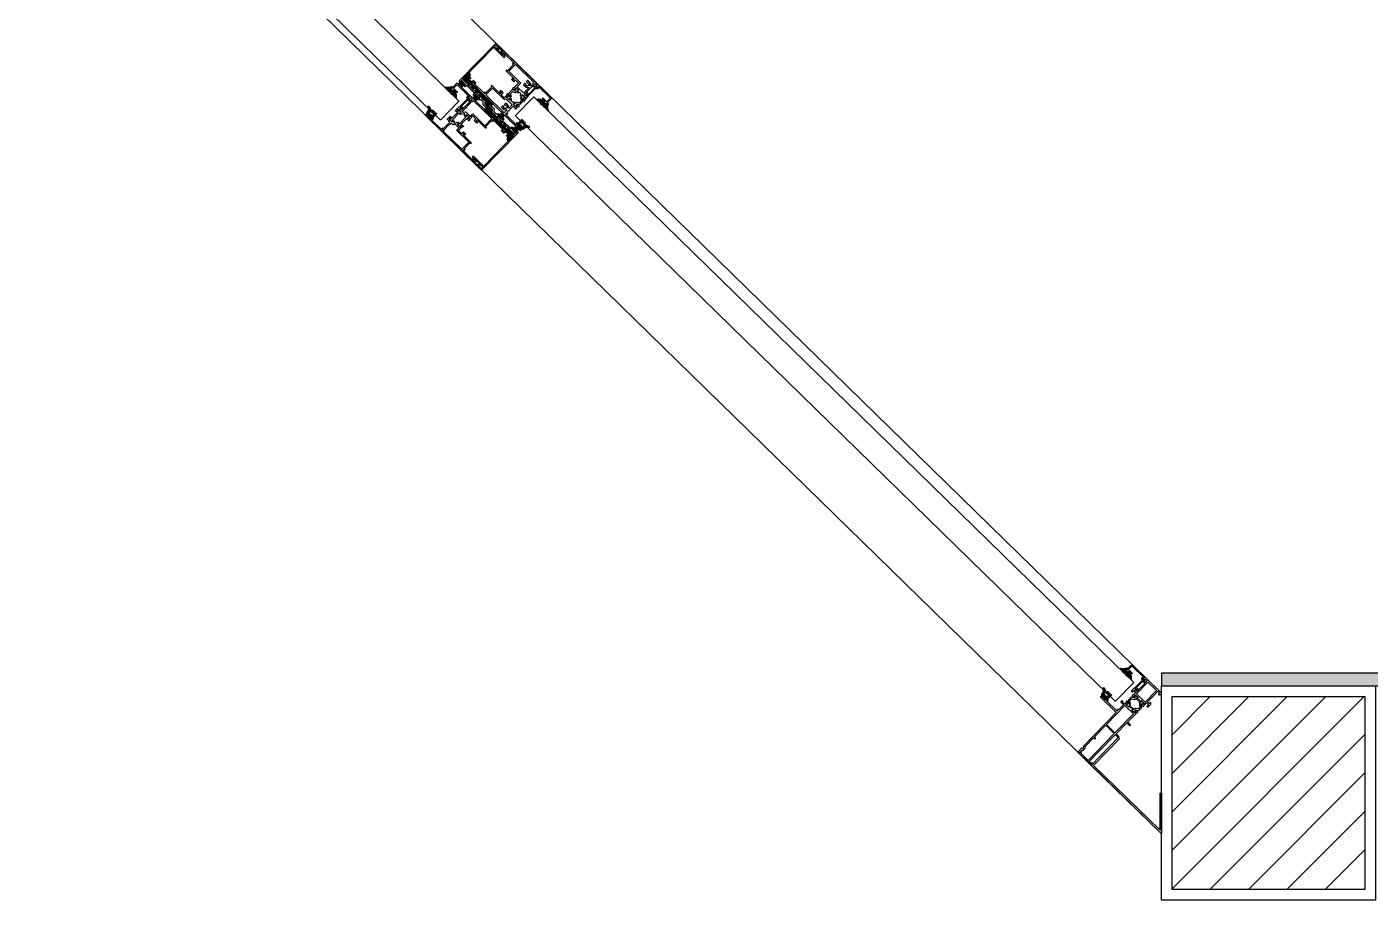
# Model space of a CAD drawing. Extents: x 58467 to 79089, y -33726 to -17391.
# Drawn here: x 75540.6 to 75697.5, y -20976.1 to -20874.1 of the extents above; entities that cross this region are included whole.
import ezdxf

# ---------------------------------------------------------------- set-up
doc = ezdxf.new("R2010")
doc.units = 0
doc.header["$LTSCALE"] = 100
doc.linetypes.add('DOT', pattern=[0.25, 0, -0.25])
doc.linetypes.add('HIDDEN2', pattern=[0.1875, 0.125, -0.0625])
for name, color, linetype in [('BA_elev3', 8, 'Continuous'), ('BA_glass', 1, 'Continuous'), ('BA_hatch', 137, 'Continuous'), ('BA_mat_mortar', 145, 'Continuous'), ('BA_str_steel', 72, 'Continuous'), ('BA_trace_down-str', 214, 'HIDDEN2')]:
    doc.layers.add(name, color=color, linetype=linetype)

# ---------------------------------------------------------------- blocks, each defined once
blk = doc.blocks.new('6. kat kolonlar pl.')
at = {"layer": 'BA_hatch'}
h = blk.add_hatch(dxfattribs=at)
h.set_pattern_fill('ANSI31', color=256, style=0)
h.set_pattern_definition([(45, (-38799.1775, 37417.1898), (-2.24506403, 2.24506403), [])])
h.paths.add_polyline_path([(1.25, 23.75), (23.75, 23.75), (23.75, 1.25), (1.25, 1.25)])
at = {"layer": 'BA_str_steel'}
for points in [[(0, 25), (25, 25), (25, 0), (0, 0)], [(1.25, 23.75), (23.75, 23.75), (23.75, 1.25), (1.25, 1.25)]]:
    blk.add_lwpolyline(points, close=True, dxfattribs=at)
blk = doc.blocks.new('ACS_AKS122TF2002', base_point=(-434.6, 323.9))
at = {"color": 0, "linetype": 'Continuous'}
for points in [[(-367.599543, 347.090231), (-424.569809, 346.782182, 0.250708), (-424.827988, 346.632187), (-425.421871, 345.603552, -0.290882), (-425.681678, 345.453552), (-427.635264, 345.451876, -0.593545), (-427.895071, 345.901876), (-427.570004, 346.464909, 0.59484), (-427.744294, 346.764906), (-434.599537, 346.726616), (-434.599537, 345.726633, 0.456047), (-434.399537, 345.526633), (-433.399537, 345.526633, -0.389812), (-433.099537, 345.226633), (-433.099537, 344.226633, -0.441342), (-433.399537, 343.926633), (-434.399537, 343.926633, 0.378527), (-434.599537, 343.726633), (-434.599537, 323.9), (-431.599537, 323.9), (-431.599537, 325.4), (-433.099537, 325.4), (-433.099537, 328.543399, -0.412352), (-432.950491, 328.693396), (-416.694654, 328.796805), (-416.39081, 329.100649), (-416.090807, 328.800646), (-387.800809, 328.980608, -0.448015), (-387.599537, 328.780612), (-387.599537, 323.9), (-386.299537, 323.9), (-386.299537, 328.791426, -0.425607), (-386.100809, 328.991422), (-367.599543, 329.109115), (-367.599543, 324.2, 0.413911), (-367.299543, 323.9), (-366.599546, 323.9, 0.413925), (-366.299546, 324.2), (-366.299546, 328.6, -0.414502), (-365.999546, 328.9), (-359.799534, 328.9), (-359.499531, 329.200003), (-359.199528, 328.9), (-358.299534, 328.9), (-357.999531, 329.200003), (-357.699528, 328.9), (-352.299537, 328.9), (-352.299537, 329.100304), (-350.975803, 329.100304, -0.214854), (-350.79608, 328.988052, 0.25331), (-350.629102, 328.837767), (-349.202143, 328.318396, 0.548619), (-348.800678, 328.626451), (-349.026758, 331.210557), (-349.354588, 331.538386, 0.519427), (-349.689194, 331.448729), (-349.725522, 331.313152, -0.188805), (-349.866943, 331.171731), (-351.999537, 330.600304), (-352.199537, 330.600304, -0.649873), (-352.379537, 331.140304, 0.236068), (-352.299537, 331.300304), (-352.299537, 335.200304, -0.535184), (-351.999537, 335.500304), (-351.699537, 335.500304), (-350.103739, 334.526225, 0.577016), (-349.799537, 334.696935), (-349.799537, 336.122518, 0.289496), (-350.278527, 336.976069), (-351.372667, 337.643935, -0.531001), (-351.372667, 338.156065), (-350.278527, 338.823931, 0.277765), (-349.799537, 339.677482), (-349.799537, 341.103065, 0.578538), (-350.103739, 341.273775), (-351.699537, 340.299696), (-351.999537, 340.299696, -0.41362), (-352.299537, 340.599696), (-352.299537, 344.499696, 0.23639), (-352.379537, 344.659696, -0.802701), (-352.199537, 345.199696), (-351.999537, 345.199696), (-349.866943, 344.628269, -0.210853), (-349.689194, 344.351271, 0.587739), (-349.354588, 344.261614), (-349.026758, 344.589443), (-348.800678, 347.173549, 0.549503), (-349.202143, 347.481604), (-350.629102, 346.962233, 0.246021), (-350.79608, 346.811948, -0.316037), (-350.975803, 346.699696), (-352.299537, 346.699696), (-352.299537, 346.9), (-353.500105, 346.9), (-353.500105, 350.4), (-352.600105, 350.4, 0.414471), (-352.300105, 350.7, 0.097579), (-352.340297, 350.969615), (-352.790852, 351.75, 0.188389), (-353.05066, 351.9), (-354.600102, 351.9, 0.413959), (-354.900102, 351.6), (-354.901364, 347.457478, -0.4748), (-355.195809, 347.15753), (-363.499443, 347.113026), (-363.499116, 348.118819, 0.321127), (-363.799116, 348.418819), (-364.199116, 348.418819, 0.397173), (-364.499116, 348.118819), (-364.499544, 347.107598), (-365.799542, 347.1), (-365.799537, 365.6), (-364.499543, 365.6), (-364.499543, 364.4, 0.534724), (-364.199543, 364.1), (-363.799543, 364.1, 0.413923), (-363.499543, 364.4), (-363.499543, 367.7, 0.33354), (-363.799543, 368), (-364.199543, 368, 0.414505), (-364.499543, 367.7), (-364.499543, 366.8), (-365.999537, 366.8), (-365.999537, 372.7), (-364.499543, 372.7), (-364.499543, 371.8, 0.413911), (-364.199543, 371.5), (-363.799543, 371.5, 0.333135), (-363.499543, 371.8), (-363.499543, 373.6, 0.414517), (-363.799543, 373.9), (-367.299537, 373.9, 0.414511), (-367.599537, 373.6), (-367.599543, 347.090231)], [(-407.499537, 345.073667), (-387.599537, 345.181669), (-387.599537, 330.781925), (-432.799537, 330.494393), (-432.799537, 342.001774, -0.30478), (-432.612037, 342.279881, 0.309046), (-431.299537, 344.226633), (-431.299537, 344.626616, -0.498256), (-430.999537, 344.926616), (-430.1009, 344.925815, -0.408078), (-429.660974, 344.662612, 0.470626), (-428.573347, 343.651876), (-424.636694, 343.653552, 0.255993), (-423.662677, 344.682449, -0.323716), (-423.204063, 344.989538), (-408.599537, 345.067697), (-408.599537, 343.26768, 0.536765), (-408.399537, 343.06768), (-407.699537, 343.06768, 0.370779), (-407.499537, 343.26768), (-407.499537, 345.073667)], [(-323.399692, 346.903812), (-332.099689, 346.903812), (-332.099689, 349.903812), (-330.399689, 349.903812, 0.414214), (-330.099689, 350.203812), (-330.099689, 350.766495, 0.238131), (-330.221569, 351.007893), (-331.351393, 351.841551, 0.160274), (-331.529513, 351.900152), (-335.799655, 351.900152, 0.414214), (-336.299655, 351.400152), (-336.299655, 350.400152), (-333.599689, 350.400152), (-333.599689, 347.200152, -0.414214), (-333.899689, 346.900152), (-336.299689, 346.900152), (-336.299689, 346.699848), (-337.623423, 346.699848, -0.286634), (-337.803146, 346.8121, 0.194273), (-337.970124, 346.962385), (-339.397083, 347.481756, 0.548619), (-339.798547, 347.173701), (-339.572467, 344.589596), (-339.244638, 344.261766, 0.57735), (-338.910031, 344.351424), (-338.873704, 344.487, -0.267949), (-338.732283, 344.628421), (-336.599689, 345.199848), (-336.399689, 345.199848, -0.720759), (-336.219689, 344.659848, 0.236068), (-336.299689, 344.499848), (-336.299689, 340.599848, -0.414214), (-336.599689, 340.299848), (-336.899689, 340.299848), (-338.495487, 341.273927, 0.585524), (-338.799689, 341.103217), (-338.799689, 339.677634, 0.261413), (-338.320699, 338.824083), (-337.226559, 338.156217, -0.561174), (-337.226559, 337.644087), (-338.320699, 336.976221, 0.261413), (-338.799689, 336.122671), (-338.799689, 334.697087, 0.585524), (-338.495487, 334.526377), (-336.899689, 335.500456), (-336.599689, 335.500456, -0.414214), (-336.299689, 335.200456), (-336.299689, 331.300456, 0.236068), (-336.219689, 331.140456, -0.720759), (-336.399689, 330.600456), (-336.599689, 330.600456), (-338.732283, 331.171883, -0.267949), (-338.873704, 331.313305), (-338.910031, 331.448881, 0.57735), (-339.244638, 331.538538), (-339.572467, 331.210709), (-339.798547, 328.626603, 0.548619), (-339.397083, 328.318549), (-337.970124, 328.837919, 0.194273), (-337.803146, 328.988205, -0.286634), (-337.623423, 329.100456), (-336.299689, 329.100456), (-336.299689, 328.900152), (-333.899689, 328.900152, -0.414214), (-333.599689, 328.600152), (-333.599689, 325.400152), (-336.299655, 325.400152), (-336.299655, 324.400152, 0.414214), (-335.799655, 323.900152), (-331.529513, 323.900152, 0.160274), (-331.351393, 323.958753), (-330.221569, 324.792411, 0.238131), (-330.099689, 325.03381), (-330.099689, 325.596492, 0.414214), (-330.399689, 325.896492), (-332.099689, 325.896492), (-332.099689, 328.896492), (-323.399692, 328.896492), (-323.099689, 329.196495), (-322.799686, 328.896492), (-314.099689, 328.896492), (-314.099689, 325.896492), (-315.799689, 325.896492, 0.414214), (-316.099689, 325.596492), (-316.099689, 325.03381, 0.238131), (-315.977809, 324.792411), (-314.847985, 323.958753, 0.160274), (-314.669865, 323.900152), (-312.899689, 323.900152, 0.414214), (-312.599689, 324.200152), (-312.599689, 351.600152, 0.414214), (-312.899689, 351.900152), (-314.669865, 351.900152, 0.160274), (-314.847985, 351.841551), (-315.977809, 351.007893, 0.238131), (-316.099689, 350.766495), (-316.099689, 350.203812, 0.414214), (-315.799689, 349.903812), (-314.099689, 349.903812), (-314.099689, 346.903812), (-322.799686, 346.903812), (-323.099689, 346.603809), (-323.399692, 346.903812)]]:
    blk.add_lwpolyline(points, format="xyb", close=True, dxfattribs=at)
for points in [[(-386.299537, 330.790194), (-386.299537, 345.188724), (-354.199537, 345.362939), (-354.199537, 330.994393), (-386.299537, 330.790194)], [(-334.199689, 345.003812), (-314.499689, 345.003812), (-314.499689, 330.796492), (-334.199689, 330.796492), (-334.199689, 345.003812)]]:
    blk.add_lwpolyline(points, close=True, dxfattribs=at)
at = {"color": 4, "linetype": 'Continuous'}
for points in [[(-341.999689, 346.899848), (-346.599689, 346.899848, 0.258618), (-346.938908, 346.711816), (-348.918464, 343.543864, -0.258618), (-349.088074, 343.449848), (-349.13174, 343.449848, -0.131652), (-349.73174, 343.610618), (-350.499689, 344.053993), (-351.483009, 344.621713, 0.131652), (-351.588009, 344.649848), (-351.899689, 344.649848, 0.414214), (-352.299689, 344.249848), (-352.299689, 340.849848, 0.414214), (-351.899689, 340.449848), (-351.588009, 340.449848, 0.131652), (-351.483009, 340.477983), (-350.499689, 341.045703), (-349.73174, 341.489079, -0.131652), (-349.13174, 341.649848), (-348.533765, 341.649848, 0.258618), (-347.685717, 342.119929), (-345.941152, 344.911816, -0.258618), (-345.601933, 345.099848), (-342.997445, 345.099848, -0.258618), (-342.658226, 344.911816), (-340.913661, 342.119929, 0.258618), (-340.065613, 341.649848), (-339.467638, 341.649848, -0.131652), (-338.867638, 341.489079), (-338.106869, 341.049848), (-337.116369, 340.477983, 0.131652), (-337.011369, 340.449848), (-336.699689, 340.449848, 0.414214), (-336.299689, 340.849848), (-336.299689, 344.249848, 0.414214), (-336.699689, 344.649848), (-337.011369, 344.649848, 0.131652), (-337.116369, 344.621713), (-338.106869, 344.049848), (-338.867638, 343.610618, -0.131652), (-339.467638, 343.449848), (-339.511304, 343.449848, -0.258618), (-339.680914, 343.543864), (-341.66047, 346.711816, 0.258618), (-341.999689, 346.899848)], [(-346.599689, 328.900456), (-341.999689, 328.900456, 0.258618), (-341.66047, 329.088489), (-339.680914, 332.25644, -0.258618), (-339.511304, 332.350456), (-339.467638, 332.350456, -0.131652), (-338.867638, 332.189687), (-338.106869, 331.750456), (-337.116369, 331.178591, 0.131652), (-337.011369, 331.150456), (-336.699689, 331.150456, 0.414214), (-336.299689, 331.550456), (-336.299689, 334.950456, 0.414214), (-336.699689, 335.350456), (-337.011369, 335.350456, 0.131652), (-337.116369, 335.322322), (-338.106869, 334.750456), (-338.867638, 334.311226, -0.131652), (-339.467638, 334.150456), (-340.065613, 334.150456, 0.258618), (-340.913661, 333.680376), (-342.658226, 330.888489, -0.258618), (-342.997445, 330.700456), (-345.601933, 330.700456, -0.258618), (-345.941152, 330.888489), (-347.685717, 333.680376, 0.258618), (-348.533765, 334.150456), (-349.13174, 334.150456, -0.131652), (-349.73174, 334.311226), (-350.499689, 334.754602), (-351.483009, 335.322322, 0.131652), (-351.588009, 335.350456), (-351.899689, 335.350456, 0.414214), (-352.299689, 334.950456), (-352.299689, 331.550456, 0.414214), (-351.899689, 331.150456), (-351.588009, 331.150456, 0.131652), (-351.483009, 331.178591), (-350.499689, 331.746311), (-349.73174, 332.189687, -0.131652), (-349.13174, 332.350456), (-349.088074, 332.350456, -0.258618), (-348.918464, 332.25644), (-346.938908, 329.088489, 0.258618), (-346.599689, 328.900456)]]:
    blk.add_lwpolyline(points, format="xyb", close=True, dxfattribs=at)
blk = doc.blocks.new('ACS_22G10', base_point=(-49.058027, -1.278577))
at = {"color": 0, "linetype": 'Continuous'}
blk.add_lwpolyline([(-40.226212, 22.516021, -0.414214), (-40.726662, 23.016471), (-40.726662, 25.018271, -0.414214), (-40.226212, 25.518721), (-30.418432, 25.518721), (-30.418432, 3.498923), (-31.619512, 3.498923), (-31.619512, 4.099463), (-33.270996, 4.099463, 0.414214), (-34.071716, 3.298743), (-34.071716, 1.17049), (-34.998317, -0.718899, -0.286158), (-35.896157, -1.278577), (-36.152082, -1.278577, -0.554903), (-36.331681, -0.990577), (-35.272796, 1.17049), (-35.272796, 2.024392), (-46.679772, 2.024392), (-46.679772, -0.778127, -0.677278), (-47.542848, -1.123022), (-48.920204, 0.325145, -0.659156), (-48.557577, 1.17049), (-47.880852, 1.17049), (-47.880852, 2.725022, -0.414214), (-47.380402, 3.225472), (-35.271455, 3.225472, -0.424978), (-33.270996, 5.300543), (-31.619512, 5.300543), (-31.804167, 22.658191, 0.405929), (-33.278814, 24.143334), (-37.904124, 24.315214), (-37.904124, 18.011972, -0.414214), (-38.404574, 17.511522), (-38.604754, 17.511522, -0.414214), (-39.105204, 18.011972), (-39.105204, 22.516021), (-40.226212, 22.516021)], format="xyb", close=True, dxfattribs=at)
blk = doc.blocks.new('ACS_01-2013', base_point=(13.535894, 5.687865))
at = {"color": 1, "linetype": 'Continuous'}
for p, q in [((9.890581, 2.042552), (9.193674, 1.345646)), ((9.277751, 2.00753), (13.634693, -2.349412)), ((10.39728, 6.791892), (9.593015, 5.987627)), ((9.634774, 5.893148), (14.121531, 1.406391)), ((9.855354, 12.036529), (16.204018, 5.687865)), ((10.766899, 0.79755), (9.924391, -0.044958)), ((10.994191, 11.631443), (10.266788, 10.904041)), ((11.201867, 5.475158), (10.416584, 4.689876)), ((11.997326, 10.513259), (10.792991, 9.308923)), ((14.162784, 2.072115), (10.805772, -1.284897)), ((10.921401, 8.849162), (14.082698, 5.687865)), ((13.420018, 5.57199), (11.148942, 3.300914)), ((13.09085, 9.485462), (11.217376, 7.611988)), ((11.473068, 6.176175), (13.420018, 4.229224)), ((14.275484, 8.548776), (11.525062, 5.798354)), ((11.545556, 1.861046), (13.997749, -0.591148)), ((13.420018, 3.450669), (11.581979, 1.61263)), ((15.554031, 7.706002), (13.535894, 5.687865)), ((16.362646, 6.393296), (15.657214, 5.687865)), ((13.36188, -2.97143), (10.177552, -6.155758)), ((10.22581, -5.30449), (10.987976, -6.066656)), ((10.751426, -3.708785), (12.044143, -5.001502)), ((14.022648, -0.189342), (10.794923, -3.417066)), ((11.025476, -1.861515), (12.931111, -3.76715))]:
    blk.add_line(p, q, dxfattribs=at)
blk.add_lwpolyline([(10.28759, 4.873656, -0.17683), (11.621382, 0.196334, -0.705809), (11.258072, 0.096064), (10.598231, 1.03844), (10.146593, 1.850019, 0.221584), (9.817621, 2.058003, 1), (9.352649, 1.206402), (9.707387, 0.388573, 0.058863), (10.150828, -0.389311), (10.256548, -0.530392), (10.58239, -0.981447, -0.323058), (10.823479, -3.125001, -0.11033), (10.092952, -5.55513, 0.83146), (10.847902, -6.185005, 0.15171), (13.945549, -1.433534), (14.173777, 2.24951), (14.208007, 2.574025), (13.420018, 2.574025), (13.420018, 3.350829), (13.420018, 5.687865), (16.37426, 5.687865, 0.250819), (15.670281, 7.637023, -0.095737), (10.650017, 12.063231, 0.20561), (10.478939, 12.235595, 1), (9.989006, 11.617858, -0.066584), (11.545322, 5.637241, -0.771915), (11.185628, 5.494556), (10.610905, 6.276738), (10.31947, 6.979529, 0.317302), (9.84133, 7.198798, 0.537173), (9.456817, 6.295764), (9.667604, 5.818872), (10.28759, 4.873656)], format="xyb", close=True, dxfattribs=at)
blk = doc.blocks.new('ACS_01-2027', base_point=(66.605031, -18.829146))
at = {"color": 1, "linetype": 'Continuous'}
for p, q in [((59.615673, -14.354967), (67.527684, -22.266978)), ((60.45367, -14.373906), (59.724488, -15.103087)), ((61.443461, -15.505435), (60.309131, -16.639764)), ((60.145872, -23.166984), (59.60565, -23.707206)), ((59.605672, -20.708927), (60.563729, -21.666984)), ((59.614511, -21.525742), (59.6262, -21.555233)), ((60.724564, -20.466972), (59.628361, -21.563176)), ((59.942409, -23.166984), (60.15519, -23.379765)), ((60.15519, -23.379765), (63.842403, -27.066978)), ((62.766717, -24.788781), (60.488519, -27.066978)), ((60.521086, -25.866981), (61.721083, -27.066978)), ((62.457999, -22.976177), (60.97468, -24.459497)), ((62.457999, -20.854857), (61.057999, -22.254857)), ((61.057999, -22.161254), (62.457999, -23.561254)), ((61.060234, -17.920848), (62.864647, -19.725261)), ((64.009706, -17.18183), (61.063277, -20.128259)), ((61.063277, -20.045212), (62.457999, -21.439934)), ((62.624608, -16.445608), (61.06333, -18.006886)), ((64.545396, -25.131421), (62.609839, -27.066978)), ((65.638967, -17.673889), (63.9944, -19.318457)), ((64.17271, -25.275965), (65.963723, -27.066978)), ((66.605031, -25.193107), (64.73116, -27.066978)), ((64.86809, -17.486063), (66.605031, -19.223005)), ((66.605031, -23.071786), (65.077625, -24.599193)), ((66.605031, -18.829146), (65.180814, -20.253363)), ((65.226263, -24.208198), (65.619437, -24.601372)), ((66.605031, -20.950466), (65.257999, -22.297498)), ((65.257999, -22.118614), (66.605031, -23.465645)), ((65.619437, -24.601372), (66.605031, -25.586966)), ((67.407713, -18.026464), (66.617199, -18.816978)), ((67.006364, -23.866978), (67.146289, -24.006903)), ((67.93116, -23.866978), (67.13116, -24.666978)), ((67.146289, -24.006903), (68.506395, -25.367009)), ((68.167865, -21.508952), (67.409839, -22.266978)), ((68.029966, -20.647939), (68.034663, -20.652637)), ((68.034663, -20.652637), (68.625179, -21.243153)), ((68.593038, -21.08378), (68.167865, -21.508952)), ((68.949053, -22.849084), (68.431863, -23.366275)), ((68.452924, -23.192218), (68.881339, -23.620633))]:
    blk.add_line(p, q, dxfattribs=at)
for points in [[(68.262834, -20.647939), (67.805031, -20.647939), (67.805031, -21.466978), (66.955031, -21.466978, -0.414213), (66.605031, -21.116978), (66.605031, -18.816978), (67.805031, -18.816978, 0.223701), (67.153444, -17.827116, -0.265215), (59.973279, -13.634874, 0.905546), (59.605031, -13.705298, 0.173845), (60.705735, -17.245454, -0.228818), (61.063277, -18.011776), (61.063277, -20.166972, -0.378772), (60.763277, -20.466972), (59.805669, -20.466972, 0.388683), (59.605672, -20.666969), (59.605672, -21.466972), (59.606728, -21.481465, 0.412414), (59.805669, -21.666984), (60.757999, -21.666984, -0.443163), (61.057999, -21.966984), (61.057999, -22.866984, -0.383221), (60.757999, -23.166984), (59.805654, -23.166984), (59.791165, -23.168041, 0.369683), (59.605657, -23.366966), (59.605641, -24.166969), (59.606691, -24.18146, 0.423158), (59.805638, -24.366981), (60.757999, -24.366981, -0.414214), (61.057999, -24.666981), (61.057999, -25.566981, -0.414214), (60.757999, -25.866981), (59.805455, -25.866981, 0.388108), (59.605458, -26.066765), (59.604604, -26.866768), (59.605639, -26.881267, 0.411288), (59.804601, -27.066978), (66.405031, -27.066978, 0.443776), (66.605031, -26.866978), (66.605031, -25.016978, -0.39879), (66.955031, -24.666978), (67.805031, -24.666978), (67.805031, -25.486017), (68.262834, -25.486017, 0.344208), (68.545212, -25.287323), (68.953127, -23.264672, 0.072393), (68.972863, -23.066978, 0.064578), (68.953127, -22.869285), (68.545212, -20.846634, 0.335917), (68.262834, -20.647939)], [(64.847949, -24.901745, -0.198912), (63.857999, -25.311796, -0.414214), (62.457999, -23.911796), (62.457999, -20.711796, -0.414214), (63.857999, -19.311796, -0.414214), (65.257999, -20.711796), (65.257999, -23.911796, -0.198912), (64.847949, -24.901745)], [(68.296331, -22.334823, -0.173175), (68.4004, -22.50767), (68.460902, -23.00767, -0.099832), (68.460902, -23.126286), (68.4004, -23.626286, -0.357057), (68.106321, -23.866978), (66.905031, -23.866978, -0.414214), (66.605031, -23.566978), (66.605031, -22.566978, -0.414214), (66.905031, -22.266978), (68.106321, -22.266978, -0.173175), (68.296331, -22.334823)]]:
    blk.add_lwpolyline(points, format="xyb", close=True, dxfattribs=at)
blk.add_lwpolyline([(59.60774, -24.195951), (59.664212, -24.308395), (59.642857, -24.283192), (59.60774, -24.195951)], close=True, dxfattribs=at)
blk = doc.blocks.new('ACS_AKS129A02', base_point=(42.999401, 0))
at = {"color": 0, "linetype": 'Continuous'}
blk.add_lwpolyline([(-20.591848, -4.961836), (42.999401, -4.961836), (42.999401, 0), (41.999401, 0, 0.414214), (41.499401, -0.5), (41.499401, -3.461836), (39.149401, -3.461836, -0.414214), (38.899401, -3.211836), (38.899401, 11.150004, -0.414214), (39.149401, 11.400004), (39.679786, 11.400004, 0.57735), (39.939593, 11.850004), (38.632414, 14.114106, 0.767327), (37.699401, 13.864106), (37.699401, -3.211836, -0.414214), (37.449401, -3.461836), (-13.800599, -3.461836), (-13.800599, -2.905712, 0.414214), (-14.300599, -2.405712), (-14.7873, -2.405712), (-14.7873, -3.461836), (-16.341848, -3.461836), (-16.341848, 2.258041), (-14.7873, 2.258041), (-14.7873, 1.005413), (-14.300599, 1.005413, 0.414214), (-13.800599, 1.505413), (-13.800599, 3.690785), (-16.341848, 3.690785), (-16.341848, 27.483753), (-13.800599, 27.483753), (-13.800599, 29.239878, 0.414214), (-14.300599, 29.739878), (-14.7873, 29.739878), (-14.7873, 28.683753), (-16.341848, 28.683753), (-16.341848, 34.403631), (-14.7873, 34.403631), (-14.7873, 33.151003), (-14.300599, 33.151003, 0.414214), (-13.800599, 33.651003), (-13.800599, 35.703631), (-17.727463, 35.703631), (-19.180853, 36.92319), (-19.7, 45.74231, 1), (-21, 45.74231), (-21, 36.435673, 0.221692), (-20.642794, 35.669634), (-18.706089, 34.044518, -0.221692), (-18.348883, 33.278479), (-18.348883, 31.843695), (-18.04888, 31.543692), (-18.348883, 31.243689), (-18.348883, 29.855232), (-20.413245, 28.122997, 0.221692), (-20.591848, 27.739978), (-20.591848, 26.957884, 0.414214), (-19.591848, 25.957884), (-19.391848, 25.957884), (-19.391848, 27.307884), (-18.141848, 27.307884), (-18.141848, 23.807887), (-17.841845, 23.507884), (-18.141848, 23.207881), (-18.141848, 20.307884), (-19.391848, 20.307884), (-19.391848, 21.657884), (-19.591848, 21.657884, 0.414214), (-20.591848, 20.657884), (-20.591848, 18.807884), (-18.141848, 18.807884), (-18.141848, 5.038164), (-20.591848, 5.038164), (-20.591848, 3.188164, 0.414214), (-19.591848, 2.188164), (-19.391848, 2.188164), (-19.391848, 3.538164), (-18.141848, 3.538164), (-18.141848, -3.461836), (-19.391848, -3.461836), (-19.391848, -2.111836), (-19.591848, -2.111836, 0.414214), (-20.591848, -3.111836), (-20.591848, -4.961836)], format="xyb", close=True, dxfattribs=at)
blk = doc.blocks.new('ACS_01-2151', base_point=(-129.339003, 26.6))
at = {"color": 1, "linetype": 'Continuous'}
for p, q in [((-128.014118, 69.975912), (-129.338316, 71.30011)), ((-129.251837, 69.776882), (-128.062933, 70.965785)), ((-125.924993, 65.765467), (-129.209124, 69.049597)), ((-129.134163, 67.773235), (-127.962978, 68.94442)), ((-126.362055, 70.445169), (-128.387699, 72.470813)), ((-128.377513, 66.408565), (-125.970261, 68.815817)), ((-127.630084, 71.398634), (-127.079363, 71.949356)), ((-123.803673, 65.765467), (-127.225903, 69.187696)), ((-126.899291, 65.765467), (-121.907035, 70.757722)), ((-126.806005, 70.101394), (-126.36131, 70.546088)), ((-121.907035, 65.990149), (-125.037328, 69.120442)), ((-124.292829, 70.497263), (-124.872504, 71.076939)), ((-124.77797, 65.765467), (-121.907035, 68.636402)), ((-123.459247, 71.785002), (-124.125503, 72.451258)), ((-123.731786, 73.175612), (-123.000884, 73.906515)), ((-123.707035, 64.715082), (-121.907035, 66.515082)), ((-121.907035, 63.868829), (-123.707035, 65.668829)), ((-121.907035, 68.11147), (-123.485685, 69.69012)), ((-121.907035, 72.35411), (-123.31463, 73.761705)), ((-121.907035, 70.23279), (-123.023498, 71.349253)), ((-122.92106, 71.865018), (-121.907035, 72.879043)), ((-126.255319, 55.802837), (-124.512566, 57.54559)), ((-124.986718, 54.22059), (-126.255319, 55.489191)), ((-126.255319, 49.438876), (-124.798605, 50.89559)), ((-124.700659, 47.570569), (-126.255319, 49.12523)), ((-121.907035, 53.262227), (-126.190397, 57.54559)), ((-124.300669, 59.898502), (-126.129336, 61.727169)), ((-126.002285, 47.57059), (-121.907035, 51.665839)), ((-125.986451, 62.435665), (-124.987487, 63.43463)), ((-125.944999, 60.355797), (-121.907035, 64.393761)), ((-121.907035, 46.898266), (-125.904358, 50.89559)), ((-121.907035, 59.626188), (-125.773321, 63.492474)), ((-125.716246, 54.22059), (-121.907035, 58.0298)), ((-125.100013, 59.079463), (-124.987487, 59.191989)), ((-124.280974, 59.898502), (-121.907035, 62.272441)), ((-124.092261, 47.359293), (-121.907035, 49.544519)), ((-121.907035, 55.383548), (-124.069077, 57.54559)), ((-121.907035, 49.019587), (-124.038952, 51.151503)), ((-123.946099, 53.869416), (-121.907035, 55.90848)), ((-121.907035, 61.747509), (-123.707035, 63.547509)), ((-123.707035, 58.351121), (-121.907035, 60.151121)), ((-121.907035, 57.504868), (-123.707035, 59.304868)), ((-123.707035, 51.98716), (-121.907035, 53.78716)), ((-121.907035, 51.140907), (-123.707035, 52.940907)), ((-126.255319, 40.953594), (-121.907035, 45.301878)), ((-126.255319, 43.074915), (-125.084644, 44.24559)), ((-124.347941, 40.853891), (-126.255319, 42.761269)), ((-126.255319, 34.589633), (-121.907035, 38.937917)), ((-126.255319, 36.710954), (-125.370683, 37.59559)), ((-121.907035, 32.049024), (-126.255319, 36.397308)), ((-125.731953, 33.752621), (-126.255319, 34.275987)), ((-121.907035, 40.534305), (-125.61832, 44.24559)), ((-121.907035, 34.170344), (-125.332281, 37.59559)), ((-124.971011, 33.752621), (-121.907035, 36.816597)), ((-124.328079, 30.152912), (-121.907035, 32.573956)), ((-124.268358, 40.819235), (-121.907035, 43.180558)), ((-121.907035, 42.655626), (-123.902752, 44.651343)), ((-121.907035, 36.291664), (-123.796821, 38.181451)), ((-121.907035, 38.412985), (-123.773734, 40.279683)), ((-121.907035, 44.776946), (-123.707055, 46.576966)), ((-123.707035, 45.623199), (-121.907035, 47.423199)), ((-123.707035, 39.259238), (-121.907035, 41.059238)), ((-123.707035, 32.895277), (-121.907035, 34.695277)), ((-125.823595, 29.601623), (-126.074661, 29.852689)), ((-125.999675, 28.481317), (-125.326522, 29.154469)), ((-125.904151, 30.69816), (-124.987487, 31.614825)), ((-125.31965, 29.097678), (-125.823595, 29.601623)), ((-125.277166, 26.933873), (-125.791279, 27.447987)), ((-124.253564, 30.152912), (-125.711302, 31.61065)), ((-125.425798, 26.933873), (-124.987487, 27.372184)), ((-123.961631, 27.739659), (-124.774885, 28.552912)), ((-124.606759, 27.752912), (-123.806759, 28.552912)), ((-122.821972, 26.6), (-123.720289, 27.498316)), ((-118.579332, 26.6), (-123.707035, 31.727703)), ((-123.638351, 26.6), (-120.126514, 30.111836)), ((-123.407035, 28.952636), (-121.907035, 30.452636)), ((-120.700652, 26.6), (-123.407035, 29.306383)), ((-121.51703, 26.6), (-118.005194, 30.111836)), ((-116.458011, 26.6), (-119.969848, 30.111836)), ((-119.39571, 26.6), (-116.098549, 29.897161)), ((-115, 27.263309), (-117.848527, 30.111836)), ((-117.27439, 26.6), (-115.109592, 28.764797)), ((-115.153069, 26.6), (-115, 26.753069))]:
    blk.add_line(p, q, dxfattribs=at)
for points in [[(-126.135583, 29.155219, -0.049792), (-126.155319, 29.352912, -0.049792), (-126.135583, 29.550606), (-125.727668, 31.573257, -0.316566), (-125.44529, 31.771951), (-124.987487, 31.771951), (-124.987487, 30.952912), (-124.057035, 30.952912, 0.414214), (-123.707035, 31.302912), (-123.707035, 33.752621), (-126.255319, 33.752621), (-126.255319, 37.59559), (-124.707035, 37.59559, 0.414214), (-123.707035, 38.59559), (-123.707035, 39.92059, 0.414214), (-124.707035, 40.92059), (-126.255319, 40.92059), (-126.255319, 44.24559), (-124.707035, 44.24559, 0.414214), (-123.707035, 45.24559), (-123.707035, 46.57059, 0.414214), (-124.707035, 47.57059), (-126.255319, 47.57059), (-126.255319, 50.89559), (-124.707035, 50.89559, 0.414214), (-123.707035, 51.89559), (-123.707035, 53.22059, 0.414214), (-124.707035, 54.22059), (-126.255319, 54.22059), (-126.255319, 57.54559), (-123.707035, 57.54559), (-123.707035, 59.548502, 0.414214), (-124.057035, 59.898502), (-124.987487, 59.898502), (-124.987487, 59.079463), (-125.44529, 59.079463, -0.316566), (-125.727668, 59.278157), (-126.135583, 61.300809, -0.099832), (-126.135583, 61.696195), (-125.727668, 63.718846, -0.316566), (-125.44529, 63.917541), (-124.987487, 63.917541), (-124.987487, 63.098502), (-124.057035, 63.098502, 0.414214), (-123.707035, 63.448502), (-123.707035, 65.765467), (-127.611113, 65.765467), (-129.089083, 67.005653), (-129.339003, 71.261067, -0.695885), (-127.142946, 72.070032), (-126.447533, 70.750184, -1), (-127.069419, 70.246936), (-127.632085, 71.402743, 0.724223), (-128.07616, 71.233995), (-127.964085, 68.961348, 0.71096), (-127.513394, 68.820279, -0.079585), (-127.079351, 69.323677, -0.493294), (-126.304313, 69.153515, 0.610896), (-125.044347, 69.108293, -0.493294), (-124.259104, 69.222456, -0.031478), (-124.081732, 69.026515, 0.632814), (-123.641805, 69.129691), (-122.915263, 71.737788, 0.789524), (-123.354003, 71.947666), (-124.290828, 70.499715, -1), (-124.912713, 71.002963), (-123.609161, 73.401216, -0.7174), (-121.907035, 73.233712), (-121.907035, 30.111836), (-117, 30.111836, -0.414214), (-115, 28.111836), (-115, 26.6), (-123.707035, 26.6), (-123.707035, 27.402912, 0.414214), (-124.057035, 27.752912), (-124.987487, 27.752912), (-124.987487, 26.933873), (-125.44529, 26.933873, -0.316566), (-125.727668, 27.132568), (-126.135583, 29.155219)], [(-125.178787, 30.085068, 0.173175), (-125.282856, 29.91222), (-125.343358, 29.41222, 0.099832), (-125.343358, 29.293604), (-125.282856, 28.793604, 0.357057), (-124.988777, 28.552912), (-123.707035, 28.552912, 0.414214), (-123.407035, 28.852912), (-123.407035, 29.852912, 0.414214), (-123.707035, 30.152912), (-124.988777, 30.152912, 0.173175), (-125.178787, 30.085068)]]:
    blk.add_lwpolyline(points, format="xyb", close=True, dxfattribs=at)
blk = doc.blocks.new('ACS_09-2870', base_point=(11.9, -46.4))
at = {"color": 2, "linetype": 'Continuous'}
for p, q in [((16.110044, -41.039179), (11.9, -40.600633)), ((16.110044, -41.541884), (11.9, -41.103338)), ((16.110044, -42.044589), (11.9, -41.606044)), ((16.110044, -42.547295), (11.9, -42.108749)), ((16.110044, -43.05), (11.9, -42.611454)), ((16.110044, -43.05), (11.9, -43.488546)), ((16.110044, -43.05), (11.9, -43.05)), ((16.110044, -43.552705), (11.9, -43.991251)), ((16.110044, -44.055411), (11.9, -44.493956)), ((16.110044, -44.558116), (11.9, -44.996662)), ((16.110044, -45.060821), (11.9, -45.499367))]:
    blk.add_line(p, q, dxfattribs=at)
at = {"color": 1, "linetype": 'Continuous'}
for p, q in [((16.102973, -46.392929), (16.117116, -46.407071)), ((16.110044, -40.036039), (17.060044, -40.986039)), ((17.060044, -40.036039), (16.110044, -40.986039)), ((16.110044, -42.157359), (17.060044, -43.107359)), ((17.060044, -42.157359), (16.110044, -43.107359)), ((16.110044, -44.27868), (17.060044, -45.22868)), ((17.060044, -44.27868), (16.110044, -45.22868))]:
    blk.add_line(p, q, dxfattribs=at)
blk.add_lwpolyline([(16.110044, -46.4), (16.110044, -39.4), (17.060044, -39.4), (17.060044, -46.4), (16.110044, -46.4)], close=True, dxfattribs=at)
blk = doc.blocks.new('ACS_AKS122TV200-', base_point=(-55, 0))
at = {"color": 0, "linetype": 'Continuous'}
for points in [[(-55, 0), (-55, 89.688164, -0.414233), (-54.69998, 89.988164), (-51.2, 89.988164, -0.414233), (-50.9, 89.688143), (-50.9, 87.888164, -0.41425), (-51.200037, 87.588164), (-51.6, 87.588164, -0.41425), (-51.9, 87.888201), (-51.9, 88.788164), (-53.5, 88.788164), (-53.5, 82.888164), (-51.9, 82.888164), (-51.9, 83.788164, -0.414214), (-51.6, 84.088164), (-51.2, 84.088164, -0.414214), (-50.9, 83.788164), (-50.9, 80.488164, -0.414214), (-51.2, 80.188164), (-51.6, 80.188164, -0.414228), (-51.9, 80.488179), (-51.9, 81.688164), (-53.2, 81.688164), (-53.2, 63.188164), (-51.9, 63.188164), (-51.9, 64.388164, -0.414232), (-51.599981, 64.688164), (-51.2, 64.688164, -0.414236), (-50.9, 64.38814), (-50.9, 63.188164), (-39.9, 63.188164), (-39.9, 67.988164), (-38.1, 67.988164), (-38.1, 67.792389), (-36.920949, 67.792389, 0.207897), (-36.555406, 67.951245, -0.118247), (-36.360883, 68.079924), (-35.002606, 68.574296, -0.548619), (-34.601142, 68.266242), (-34.827222, 65.682136), (-35.155051, 65.354307, -0.577498), (-35.48968, 65.44405), (-35.555871, 65.691076), (-37.8, 66.292389), (-38, 66.292389, 0.720843), (-38.179947, 65.752349, -0.236068), (-38.1, 65.592322), (-38.1, 61.692389, 0.414254), (-37.799959, 61.392389), (-37.5, 61.392389), (-35.904202, 62.366468, -0.585524), (-35.6, 62.195758), (-35.6, 60.770174, -0.261427), (-36.079037, 59.916595), (-36.42101, 59.707854, 0.261413), (-36.9, 58.854303), (-36.9, 57.665629, 0.261413), (-36.42101, 56.812078), (-35.47899, 56.237067, -0.261429), (-35, 55.383456), (-35, 53.957933, -0.585524), (-35.304202, 53.787223), (-36.9, 54.761302), (-37.2, 54.761302, 0.414214), (-37.5, 54.461302), (-37.5, 50.561302, -0.236068), (-37.58, 50.401302, 0.720759), (-37.4, 49.861302), (-37.2, 49.861302), (-34.955871, 50.462615), (-34.889658, 50.709726, -0.57735), (-34.555051, 50.799384), (-34.227222, 50.471555), (-34.001142, 47.887449, -0.548619), (-34.402606, 47.579394), (-35.760904, 48.073774, -0.118247), (-35.955421, 48.202461, 0.207886), (-36.320949, 48.361302), (-39.903071, 48.361302), (-39.903071, 43.261302), (-36.903071, 43.261302), (-36.903071, 39.061302), (-38.003071, 39.061302, -1), (-38.003071, 40.061302), (-38.003071, 41.461302), (-39.903071, 41.461302), (-39.903071, 27.141824, -0.414214), (-40.153071, 26.891824), (-40.769945, 26.891824, -0.36397), (-41.016147, 27.098412), (-41.056028, 27.324586, -0.206674), (-40.964468, 27.710282, 0.551703), (-41.153071, 28.200004), (-51.1, 28.200004), (-51.1, 27.094397, -0.414233), (-51.40002, 26.794397), (-51.8, 26.794397, -0.414233), (-52.1, 27.094417), (-52.1, 28.200004), (-53.3, 28.200004), (-53.3, 9.700004), (-52.1, 9.700004), (-52.1, 10.800004, -0.414214), (-51.8, 11.100004), (-51.4, 11.100004, -0.414224), (-51.1, 10.799994), (-51.1, 7.2, -0.414214), (-51.4, 6.9), (-51.95, 6.9, -0.414229), (-52.25, 7.200016), (-52.25, 8.300002), (-53.65, 8.300002), (-53.65, 1.400002), (-52.25, 1.400002), (-52.25, 2.499999, -0.414232), (-51.949981, 2.799999), (-51.4, 2.799999, -0.414225), (-51.1, 2.499987), (-51.1, 0.2, -0.414214), (-51.3, 0), (-55, 0)], [(-20.3, 62.991824), (-1.5, 62.991824), (-1.5, 65.991824), (-3.2, 65.991824, -0.414234), (-3.5, 66.291844), (-3.5, 66.854506, -0.238149), (-3.378103, 67.095917), (-2.248296, 67.929563, -0.160292), (-2.070155, 67.988164), (0, 67.988164), (0, 0), (-3.7, 0, -0.414261), (-3.9, 0.200032), (-3.9, 2.499999, -0.414233), (-3.59998, 2.799999), (-3.05, 2.799999, -0.414251), (-2.75, 2.49996), (-2.75, 1.400002), (-1.35, 1.400002), (-1.35, 8.300002), (-2.75, 8.300002), (-2.75, 7.2, -0.414267), (-3.050055, 6.9), (-3.6, 6.9, -0.414243), (-3.9, 7.20003), (-3.9, 10.800004, -0.414214), (-3.6, 11.100004), (-3.2, 11.100004, -0.414242), (-2.9, 10.799975), (-2.9, 9.700004), (-1.7, 9.700004), (-1.7, 28.200004), (-2.906142, 28.200004), (-2.906142, 27.094397, -0.414268), (-3.206198, 26.794397), (-3.6, 26.794397, -0.414304), (-3.9, 27.09449), (-3.9, 28.200004), (-13.853071, 28.200004, 0.551703), (-14.041674, 27.710282, -0.206736), (-13.950135, 27.324469), (-13.989995, 27.098412, -0.364065), (-14.23628, 26.891824), (-14.846929, 26.891824, -0.414214), (-15.096929, 27.141824), (-15.096929, 41.461302), (-17.003071, 41.461302), (-17.003071, 40.061302, -1), (-17.003071, 39.061302), (-18.103071, 39.061302), (-18.103071, 43.261302), (-15.096929, 43.261302), (-15.096929, 48.361302), (-22.679051, 48.361302, 0.207895), (-23.044591, 48.202448, -0.118247), (-23.239113, 48.073768), (-24.597394, 47.579394, -0.548619), (-24.998858, 47.887449), (-24.772778, 50.471555), (-24.444949, 50.799384, -0.57742), (-24.110332, 50.709686), (-24.074015, 50.57415, 0.268093), (-23.93249, 50.432701), (-21.8, 49.861302), (-21.6, 49.861302, 0.720873), (-21.420072, 50.401356, -0.236068), (-21.5, 50.561392), (-21.5, 54.461302, 0.414306), (-21.800095, 54.761302), (-22.1, 54.761302), (-23.695798, 53.787223, -0.585524), (-24, 53.957933), (-24, 55.383516, -0.356394), (-23.2, 56.363312, 0.356404), (-22.4, 57.343143), (-22.4, 58.304941, 0.261431), (-22.879049, 59.158528), (-24.12101, 59.916624, -0.261424), (-24.6, 60.770216), (-24.6, 62.195758, -0.585555), (-24.295782, 62.366458), (-22.7, 61.392389), (-22.4, 61.392389, 0.414259), (-22.1, 61.692435), (-22.1, 65.709546, 0.843132), (-22.200065, 66.292389), (-22.4, 66.292389), (-24.532594, 65.720962, 0.268049), (-24.674034, 65.579469), (-24.710342, 65.443964, -0.577403), (-25.044971, 65.354329), (-25.372778, 65.682136), (-25.598858, 68.266242, -0.54865), (-25.197367, 68.574286), (-23.839096, 68.079916, -0.118266), (-23.644554, 67.951202, 0.20791), (-23.278968, 67.792389), (-21.7, 67.792389), (-21.7, 67.988164), (-18.929824, 67.988164, -0.160313), (-18.751668, 67.929536), (-17.62188, 67.095905, -0.23815), (-17.5, 66.854484), (-17.5, 66.291824, -0.414214), (-17.8, 65.991824), (-20.3, 65.991824), (-20.3, 62.991824)], [(-53.2, 61.091824), (-53.2, 29.900004), (-41.703071, 29.900004), (-41.703071, 49.76128, -0.414235), (-41.403071, 50.061302), (-40.5, 50.061302, 0.414214), (-39.5, 51.061302), (-39.5, 60.091799, 0.414221), (-40.5, 61.091824), (-45.176237, 61.091824, 0.80814), (-45.340525, 60.327086, -0.403303), (-43.378846, 55.432995, 0.37481), (-43.250489, 55.060099, -0.268463), (-43.099991, 54.800004), (-43.099991, 54.40009, -0.414297), (-43.399991, 54.100004), (-45.132223, 54.100004, -0.267973), (-45.392058, 54.250004), (-45.854763, 55.051433, -0.386545), (-45.797599, 55.314327, 0.242549), (-44.999991, 56.86182), (-44.499991, 56.86182, 0.267949), (-45.699991, 58.940281), (-45.949991, 58.507268, 0.267949), (-47.849991, 58.507268), (-48.099991, 58.940281, 0.222123), (-49.299991, 56.86182), (-48.799991, 56.86182, 0.242549), (-48.002382, 55.314327, -0.386545), (-47.945218, 55.051433), (-48.407923, 54.250004, -0.267949), (-48.667731, 54.100004), (-50.399991, 54.100004, -0.414214), (-50.699991, 54.400004), (-50.699991, 54.799988, -0.26841), (-50.549557, 55.060061, 0.37481), (-50.421107, 55.432926, -0.403303), (-48.459524, 60.327055, 0.80814), (-48.62367, 61.091824), (-53.2, 61.091824)], [(-10.604751, 61.091824), (-19.3, 61.091824, 0.414214), (-19.6, 60.791824), (-19.6, 51.261302, 0.414214), (-18.6, 50.261302), (-13.596929, 50.261302, -0.414214), (-13.296929, 49.961302), (-13.296929, 29.900004), (-1.8, 29.900004), (-1.8, 61.091824), (-7.15737, 61.091824, 0.808124), (-7.321573, 60.327071, -0.403303), (-5.359941, 55.432961, 0.37481), (-5.231538, 55.06008, -0.26843), (-5.081072, 54.800004), (-5.081072, 54.400053, -0.414262), (-5.381072, 54.100004), (-7.113305, 54.100004, -0.267973), (-7.373139, 54.250004), (-7.835845, 55.051433, -0.386545), (-7.778681, 55.314327, 0.242549), (-6.981072, 56.86182), (-6.481072, 56.86182, 0.267949), (-7.681072, 58.940281), (-7.931072, 58.507268, 0.267949), (-9.831072, 58.507268), (-10.081072, 58.940281, 0.222123), (-11.281072, 56.86182), (-10.781072, 56.86182, 0.242549), (-9.983463, 55.314327, -0.386545), (-9.926299, 55.051433), (-10.388991, 54.250028, -0.267974), (-10.648812, 54.100004), (-12.381015, 54.100004, -0.414269), (-12.681072, 54.400004), (-12.681072, 54.799975, -0.268436), (-12.530625, 55.060069, 0.37481), (-12.402194, 55.432941, -0.403303), (-10.440591, 60.327062, 0.808124), (-10.604751, 61.091824)]]:
    blk.add_lwpolyline(points, format="xyb", close=True, dxfattribs=at)
at = {"color": 4, "linetype": 'Continuous'}
for points in [[(-33.305178, 67.600967), (-26.894822, 67.600967, -0.296213), (-26.620759, 67.422988), (-25.488078, 64.878946, 0.296285), (-25.213936, 64.700967), (-25.094744, 64.700967, 0.131697), (-24.494563, 64.861841), (-22.91668, 65.772833, -0.131728), (-22.811618, 65.800967), (-22.5, 65.800967, -0.414276), (-22.1, 65.400882), (-22.1, 62.000967, -0.414214), (-22.5, 61.600967), (-22.81168, 61.600967, -0.131652), (-22.91668, 61.629102), (-24.494744, 62.540198, 0.131659), (-25.094774, 62.700967), (-26.51283, 62.700967, -0.296237), (-26.786904, 62.87897), (-28.00862, 65.622988, 0.296213), (-28.282683, 65.800967), (-31.917317, 65.800967, 0.296213), (-32.19138, 65.622988), (-33.413107, 62.878946, -0.296237), (-33.687196, 62.700967), (-35.105256, 62.700967, 0.13166), (-35.705287, 62.54018), (-37.28332, 61.629102, -0.131652), (-37.38832, 61.600967), (-37.7, 61.600967, -0.414239), (-38.1, 62.001002), (-38.1, 65.400967, -0.414289), (-37.699897, 65.800967), (-37.38832, 65.800967, -0.131725), (-37.283269, 65.772803), (-35.705256, 64.861737, 0.131693), (-35.105064, 64.700967), (-34.985985, 64.700967, 0.296295), (-34.711885, 64.879028), (-33.579241, 67.422988, -0.296213), (-33.305178, 67.600967)], [(-26.294822, 48.632108), (-32.705178, 48.632108, -0.296213), (-32.979241, 48.810087), (-34.111922, 51.354129, 0.296294), (-34.386075, 51.532108), (-34.505256, 51.532108, 0.13169), (-35.10541, 51.37125), (-36.68332, 50.460243, -0.131681), (-36.788344, 50.432108), (-37.1, 50.432108, -0.414252), (-37.5, 50.832162), (-37.5, 54.232108, -0.414228), (-37.09998, 54.632108), (-36.78832, 54.632108, -0.131652), (-36.68332, 54.603974), (-35.105256, 53.692878, 0.131662), (-34.50521, 53.532108), (-33.08717, 53.532108, -0.296233), (-32.813098, 53.35411), (-31.59138, 50.610087, 0.296228), (-31.317301, 50.432108), (-27.682683, 50.432108, 0.296228), (-27.408613, 50.610102), (-26.186893, 53.354129, -0.296213), (-25.91283, 53.532108), (-24.494744, 53.532108, 0.131652), (-23.894744, 53.692878), (-22.31668, 54.603974, -0.131736), (-22.211611, 54.632108), (-21.9, 54.632108, -0.414268), (-21.5, 54.232035), (-21.5, 50.832108, -0.414242), (-21.900039, 50.432108), (-22.21168, 50.432108, -0.131687), (-22.316704, 50.460257), (-23.894744, 51.371339, 0.131689), (-24.494914, 51.532108), (-24.614015, 51.532108, 0.296276), (-24.888106, 51.354066), (-26.020759, 48.810087, -0.296229), (-26.294822, 48.632108)]]:
    blk.add_lwpolyline(points, format="xyb", close=True, dxfattribs=at)
blk = doc.blocks.new('ACS_AKS129V1501', base_point=(-360.1, -73.7))
at = {"color": 0, "linetype": 'Continuous'}
for points in [[(-345, -5.711836), (-343.2, -5.711836), (-343.2, -5.907611), (-342.020949, -5.907611, 0.207886), (-341.655421, -5.748771, -0.026641), (-341.617071, -5.711836), (-339.72547, -5.711836), (-339.927222, -8.017864), (-340.255051, -8.345693, -0.57735), (-340.589658, -8.256036), (-340.655871, -8.008924), (-342.9, -7.407611), (-343.1, -7.407611, 0.720759), (-343.28, -7.947611, -0.236068), (-343.2, -8.107611), (-343.2, -12.007611, 0.414214), (-342.9, -12.307611), (-342.6, -12.307611), (-341.004202, -11.333532, -0.585524), (-340.7, -11.504242), (-340.7, -12.929826, -0.261413), (-341.17899, -13.783376), (-342.195396, -14.403793, 0.561174), (-342.195396, -15.257344), (-338.582061, -17.462933, -0.261413), (-338.103071, -18.316484), (-338.103071, -19.742067, -0.585524), (-338.407273, -19.912777), (-340.003071, -18.938698), (-340.303071, -18.938698, 0.414214), (-340.603071, -19.238698), (-340.603071, -23.138698, -0.236068), (-340.683071, -23.298698, 0.720759), (-340.503071, -23.838698), (-340.303071, -23.838698), (-338.058942, -23.237385), (-337.992728, -22.990274, -0.57735), (-337.658122, -22.900616), (-337.330292, -23.228445), (-337.104212, -25.812551, -0.548619), (-337.505677, -26.120606), (-338.863974, -25.626226, -0.118247), (-339.058492, -25.497539, 0.207886), (-339.42402, -25.338698), (-345.003071, -25.338698), (-345.003071, -30.438698), (-342.003071, -30.438698), (-342.003071, -34.638698), (-343.103071, -34.638698, -1), (-343.103071, -33.638698), (-343.103071, -32.238698), (-345.003071, -32.238698), (-345.003071, -46.558176, -0.414214), (-345.253071, -46.808176), (-345.869945, -46.808176, -0.36397), (-346.116147, -46.601588), (-346.156028, -46.375414, -0.206674), (-346.064468, -45.989718, 0.551703), (-346.253071, -45.499996), (-356.2, -45.499996), (-356.2, -46.605603, -0.414214), (-356.5, -46.905603), (-357.1, -46.905603, -0.414214), (-357.4, -46.605603), (-357.4, -45.499996), (-358.6, -45.499996), (-358.6, -63.999996), (-357.4, -63.999996), (-357.4, -62.899996, -0.414214), (-357.1, -62.599996), (-356.5, -62.599996, -0.414214), (-356.2, -62.899996), (-356.2, -66.5, -0.414214), (-356.5, -66.8), (-357.2, -66.8, -0.414214), (-357.5, -66.5), (-357.5, -65.399998), (-358.85, -65.399998), (-358.85, -72.299998), (-357.5, -72.299998), (-357.5, -71.200001, -0.414214), (-357.2, -70.900001), (-356.5, -70.900001, -0.414214), (-356.2, -71.200001), (-356.2, -73.7), (-360.1, -73.7), (-360.1, 15.988164, -0.414214), (-359.8, 16.288164), (-356.3, 16.288164, -0.414214), (-356, 15.988164), (-356, 14.188164, -0.414214), (-356.3, 13.888164), (-356.7, 13.888164, -0.414214), (-357, 14.188164), (-357, 15.088164), (-358.6, 15.088164), (-358.6, 9.188164), (-357, 9.188164), (-357, 10.088164, -0.414214), (-356.7, 10.388164), (-356.3, 10.388164, -0.414214), (-356, 10.088164), (-356, 6.886217, -0.414214), (-356.3, 6.586217), (-357.1, 6.586217, -0.414214), (-357.4, 6.886217), (-357.4, 7.988164), (-358.6, 7.988164), (-358.6, -10.511836), (-357.4, -10.511836), (-357.4, -9.311836, -0.414214), (-357.1, -9.011836), (-356.7, -9.011836, -0.414214), (-356.4, -9.311836), (-356.4, -10.511836), (-345, -10.511836), (-345, -5.711836)], [(-342.531002, -17.311208, 0.128546), (-342.882061, -16.947039), (-344.856303, -15.741957, -0.261413), (-345, -15.485892), (-345, -13.608176, 0.414214), (-346, -12.608176), (-348.503071, -12.608176), (-348.503071, -12.011836), (-356.6, -12.011836), (-356.6, -12.608176), (-358.6, -12.608176), (-358.6, -43.799996), (-346.503071, -43.799996), (-346.503071, -24.038698, -0.414214), (-346.003071, -23.538698), (-342.703071, -23.538698, 0.414214), (-342.403071, -23.238698), (-342.403071, -17.80059, 0.128546), (-342.531002, -17.311208)], [(-305.1, -5.711836), (-305.1, -73.7), (-309.006142, -73.7), (-309.006142, -71.200001, -0.414214), (-308.706142, -70.900001), (-308.006142, -70.900001, -0.414214), (-307.706142, -71.200001), (-307.706142, -72.299998), (-306.356142, -72.299998), (-306.356142, -65.399998), (-307.706142, -65.399998), (-307.706142, -66.5, -0.414214), (-308.006142, -66.8), (-308.706142, -66.8, -0.414214), (-309.006142, -66.5), (-309.006142, -62.899996, -0.414214), (-308.706142, -62.599996), (-308.106142, -62.599996, -0.414214), (-307.806142, -62.899996), (-307.806142, -63.999996), (-306.6, -63.999996), (-306.6, -45.499996), (-307.806142, -45.499996), (-307.806142, -46.605603, -0.414214), (-308.106142, -46.905603), (-308.706142, -46.905603, -0.414214), (-309.006142, -46.605603), (-309.006142, -45.499996), (-318.953071, -45.499996, 0.551703), (-319.141674, -45.989718, -0.206674), (-319.050114, -46.375414), (-319.089995, -46.601588, -0.36397), (-319.336196, -46.808176), (-319.946929, -46.808176, -0.414214), (-320.196929, -46.558176), (-320.196929, -32.238698), (-322.103071, -32.238698), (-322.103071, -33.638698, -1), (-322.103071, -34.638698), (-323.203071, -34.638698), (-323.203071, -30.438698), (-320.196929, -30.438698), (-320.196929, -25.338698), (-325.782122, -25.338698, 0.207886), (-326.14765, -25.497539, -0.118247), (-326.342167, -25.626226), (-327.700465, -26.120606, -0.548619), (-328.101929, -25.812551), (-327.875849, -23.228445), (-327.54802, -22.900616, -0.57735), (-327.213413, -22.990274), (-327.177086, -23.12585, 0.267949), (-327.035664, -23.267271), (-324.903071, -23.838698), (-324.703071, -23.838698, 0.720759), (-324.523071, -23.298698, -0.236068), (-324.603071, -23.138698), (-324.603071, -19.238698, 0.414214), (-324.903071, -18.938698), (-325.203071, -18.938698), (-326.798869, -19.912777, -0.585524), (-327.103071, -19.742067), (-327.103071, -18.316484, -0.261413), (-326.624081, -17.462933), (-325.607675, -16.842516, 0.561174), (-325.607675, -15.988965), (-329.22101, -13.783376, -0.261413), (-329.7, -12.929826), (-329.7, -11.504242, -0.585524), (-329.395798, -11.333532), (-327.8, -12.307611), (-327.5, -12.307611, 0.414214), (-327.2, -12.007611), (-327.2, -7.990454, 0.843039), (-327.3, -7.407611), (-327.5, -7.407611), (-329.632594, -7.979038, 0.267949), (-329.774015, -8.12046), (-329.810342, -8.256036, -0.57735), (-330.144949, -8.345693), (-330.472778, -8.017864), (-330.67453, -5.711836), (-328.782929, -5.711836, -0.026641), (-328.744579, -5.748771, 0.207886), (-328.379051, -5.907611), (-326.8, -5.907611), (-326.8, -5.711836), (-324.029824, -5.711836, -0.160274), (-323.851704, -5.770437), (-322.72188, -6.604095, -0.238131), (-322.6, -6.845494), (-322.6, -7.408176, -0.414214), (-322.9, -7.708176), (-325.4, -7.708176), (-325.4, -10.708176), (-306.6, -10.708176), (-306.6, -7.708176), (-308.3, -7.708176, -0.414214), (-308.6, -7.408176), (-308.6, -6.845494, -0.238131), (-308.47812, -6.604095), (-307.348296, -5.770437, -0.160274), (-307.170176, -5.711836), (-305.1, -5.711836)], [(-306.6, -43.799996), (-306.6, -12.608176), (-308.6, -12.608176), (-308.6, -12.208176), (-316.696929, -12.208176), (-316.696929, -12.608176), (-318.696929, -12.608176), (-318.696929, -12.208176), (-324.4, -12.208176, 0.414214), (-325.4, -13.208176), (-325.4, -13.445719, 0.261413), (-324.92101, -14.29927), (-323.282061, -15.299688, -0.261413), (-322.803071, -16.153239), (-322.803071, -23.038698, 0.414214), (-322.303071, -23.538698), (-318.696929, -23.538698), (-318.696929, -43.799996), (-306.6, -43.799996)]]:
    blk.add_lwpolyline(points, format="xyb", close=True, dxfattribs=at)
at = {"color": 4, "linetype": 'Continuous'}
for points in [[(-340.032051, -9.139181), (-330.367949, -9.139181, 0.131652), (-329.767949, -8.978411), (-329.00718, -8.539181), (-328.01668, -7.967316, -0.131652), (-327.91168, -7.939181), (-327.6, -7.939181, -0.414214), (-327.2, -8.339181), (-327.2, -11.739181, -0.414214), (-327.6, -12.139181), (-327.91168, -12.139181, -0.131652), (-328.01668, -12.111046), (-329.00718, -11.539181), (-329.767949, -11.09995, 0.131652), (-330.367949, -10.939181), (-340.032051, -10.939181, 0.131652), (-340.632051, -11.09995), (-341.4, -11.543326), (-342.38332, -12.111046, -0.131652), (-342.48832, -12.139181), (-342.8, -12.139181, -0.414214), (-343.2, -11.739181), (-343.2, -8.339181, -0.414214), (-342.8, -7.939181), (-342.48832, -7.939181, -0.131652), (-342.38332, -7.967316), (-341.4, -8.535036), (-340.632051, -8.978411, 0.131652), (-340.032051, -9.139181)], [(-327.77102, -22.11002), (-337.435122, -22.11002, 0.131652), (-338.035122, -22.270789), (-338.803071, -22.714165), (-339.786391, -23.281885, -0.131652), (-339.891391, -23.31002), (-340.203071, -23.31002, -0.414214), (-340.603071, -22.91002), (-340.603071, -19.51002, -0.414214), (-340.203071, -19.11002), (-339.891391, -19.11002, -0.131652), (-339.786391, -19.138155), (-338.803071, -19.705875), (-338.035122, -20.14925, 0.131652), (-337.435122, -20.31002), (-327.77102, -20.31002, 0.131652), (-327.17102, -20.14925), (-326.410251, -19.71002), (-325.419751, -19.138155, -0.131652), (-325.314751, -19.11002), (-325.003071, -19.11002, -0.414214), (-324.603071, -19.51002), (-324.603071, -22.91002, -0.414214), (-325.003071, -23.31002), (-325.314751, -23.31002, -0.131652), (-325.419751, -23.281885), (-326.410251, -22.71002), (-327.17102, -22.270789, 0.131652), (-327.77102, -22.11002)]]:
    blk.add_lwpolyline(points, format="xyb", close=True, dxfattribs=at)
blk = doc.blocks.new('zewsgyt')
at = {"color": 4, "linetype": 'Continuous'}
for p, q in [((42705.14, -33328.86), (42628.74, -33254.26)), ((42702.99, -33331.07), (42626.59, -33256.47)), ((42707.31, -33330.98), (42705.14, -33328.86)), ((42705.16, -33333.19), (42702.99, -33331.07)), ((42707.31, -33331.05), (42705.23, -33333.19)), ((42707.31, -33330.98), (42707.31, -33331.05)), ((42716.04, -33330.53), (42713.95, -33332.67)), ((42716.11, -33330.53), (42716.04, -33330.53)), ((42716.11, -33330.53), (42718.28, -33332.65)), ((42713.95, -33332.67), (42713.95, -33332.74)), ((42713.95, -33332.74), (42716.13, -33334.86)), ((42783.94, -33396.72), (42718.28, -33332.65)), ((42705.23, -33333.19), (42705.16, -33333.19)), ((42781.78, -33398.93), (42716.13, -33334.86)), ((42786.11, -33398.84), (42783.94, -33396.72)), ((42783.96, -33401.05), (42781.78, -33398.93)), ((42786.11, -33398.91), (42784.02, -33401.05)), ((42786.11, -33398.84), (42786.11, -33398.91)), ((42784.02, -33401.05), (42783.96, -33401.05))]:
    blk.add_line(p, q, dxfattribs=at)
for points in [[(42789.36, -33411.77), (42789.36, -33416.54), (42781.16, -33408.53), (42784.33, -33405.29)], [(42789.16, -33411.77), (42789.16, -33416.06), (42781.44, -33408.53), (42784.47, -33405.43)], [(42784.47, -33405.43), (42784.33, -33405.29)], [(42789.16, -33411.77), (42789.36, -33411.77)]]:
    blk.add_lwpolyline(points)
at = {"layer": 'BA_elev3'}
for points in [[(42427.02, -33062.76), (42789.36, -33416.54)], [(42443.85, -33062.77), (42789.36, -33400.1)]]:
    blk.add_lwpolyline(points, dxfattribs=at)
at = {"zscale": 0.009640122028414818}
for name, p, xscale, yscale, rotation in [('ACS_AKS129A02', (42712, -33324.6), -0.09640122028414819, 0.09640122028414819, 225.6820328331865), ('ACS_AKS122TV200-', (42708.29, -33328.39), -0.09640122028414819, 0.09640122028414819, 225.6820328331865), ('ACS_01-2151', (42707.55, -33328.67), -0.09640122028414819, 0.09640122028414819, 225.6820328331865), ('ACS_AKS129V1501', (42709.63, -33338.74), 0.09640122028414819, 0.09640122028414819, 45.68203283318653), ('ACS_22G10', (42707.72, -33331.98), 0.09640122028414819, 0.09640122028414819, 45.68203283318653), ('ACS_09-2870', (42707.29, -33328.94), -0.09640122028414819, 0.09640122028414819, 225.6820328331865), ('ACS_22G10', (42715.1, -33330.14), -0.09640122028414819, 0.09640122028414819, 225.6820328331865), ('ACS_09-2870', (42708.93, -33330.54), -0.09640122028414819, 0.09640122028414819, 225.6820328331865), ('ACS_AKS129A02', (42709.63, -33338.74), -0.09640122028414823, 0.09640122028414823, 45.68203283318648), ('ACS_01-2151', (42714.08, -33334.67), -0.09640122028414823, 0.09640122028414823, 45.68203283318648), ('ACS_AKS122TF2002', (42781.16, -33408.53), 0.09640122028414819, 0.09640122028414819, 45.68203283318653), ('ACS_22G10', (42786.52, -33399.84), 0.09640122028414819, 0.09640122028414819, 45.68203283318653)]:
    blk.add_blockref(name, p, dxfattribs=dict(at, xscale=xscale, yscale=yscale, rotation=rotation))
at = {"color": 2, "zscale": 0.009640122028414818}
for name, p, xscale, yscale, rotation in [('ACS_01-2013', (42706.44, -33329.6), 0.09801233531826903, 0.09640122028414819, 45.68203283318653), ('ACS_01-2013', (42717.51, -33331.37), -0.09801233531826903, 0.09640122028414819, 225.6820328331865), ('ACS_01-2027', (42703.7, -33332.4), -0.09640122028414823, 0.09640122028414823, 45.68203283318648), ('ACS_09-2870', (42712.7, -33332.8), -0.09640122028414823, 0.09640122028414823, 45.68203283318648), ('ACS_09-2870', (42714.34, -33334.4), -0.09640122028414823, 0.09640122028414823, 45.68203283318648), ('ACS_01-2027', (42714.78, -33334.17), 0.09640122028414821, 0.09640122028414821, 225.6820328331864), ('ACS_01-2013', (42785.23, -33397.46), 0.09801233531826903, 0.09640122028414819, 45.68203283318653), ('ACS_01-2027', (42782.5, -33400.26), -0.09640122028414823, 0.09640122028414823, 45.68203283318648)]:
    blk.add_blockref(name, p, dxfattribs=dict(at, xscale=xscale, yscale=yscale, rotation=rotation))

msp = doc.modelspace()

# ---------------------------------------------------------------- hatches: boundary and pattern name
at = {"layer": 'BA_hatch'}
h = msp.add_hatch(dxfattribs=at)
h.set_pattern_fill('AR-SAND', color=256, scale=0.05, style=0)
h.set_pattern_definition([(37.5, (32883.7307, 12448.2046), (-0.080001565, 2.44706619), [0, -1.9304, 0, -2.159, 0, -2.06375]), (7.5, (32883.7307, 12448.2046), (2.24761642, 3.5841255), [0, -1.0414, 0, -1.7399, 0, -0.66675]), (327.5, (32882.1686, 12448.2046), (3.95496185, 0.00718592), [0, -0.635, 0, -2.286, 0, -2.9845]), (317.5, (32882.1686, 12448.2046), (3.81778226, 1.11464662), [0, -0.3175, 0, -1.4986, 0, -1.7145])])
h.paths.add_polyline_path([(76172.59, -20951.06), (76871.59, -20951.06), (76871.59, -19751.56), (76870.09, -19751.56), (76870.09, -20949.56), (75673.09, -20949.56), (75673.09, -20951.06)])

# ---------------------------------------------------------------- linework, layer by layer
at = {"layer": 'BA_mat_mortar'}
msp.add_lwpolyline([(76172.59, -20951.06), (76172.59, -20951.06), (76871.59, -20951.06), (76871.59, -19751.56), (76870.09, -19751.56), (76870.09, -20949.56), (75673.09, -20949.56), (75673.09, -20951.06), (76172.59, -20951.06)], dxfattribs=at)

# ---------------------------------------------------------------- block references
at = {"layer": 'BA_glass'}
msp.add_blockref('zewsgyt', (32883.73, 12448.2), dxfattribs=at)
at = {"layer": 'BA_trace_down-str', "linetype": 'DOT', "ltscale": 0.1, "transparency": 33554687}
msp.add_blockref('6. kat kolonlar pl.', (75673.09, -20976.06), dxfattribs=at)

doc.saveas('drawing.dxf')
